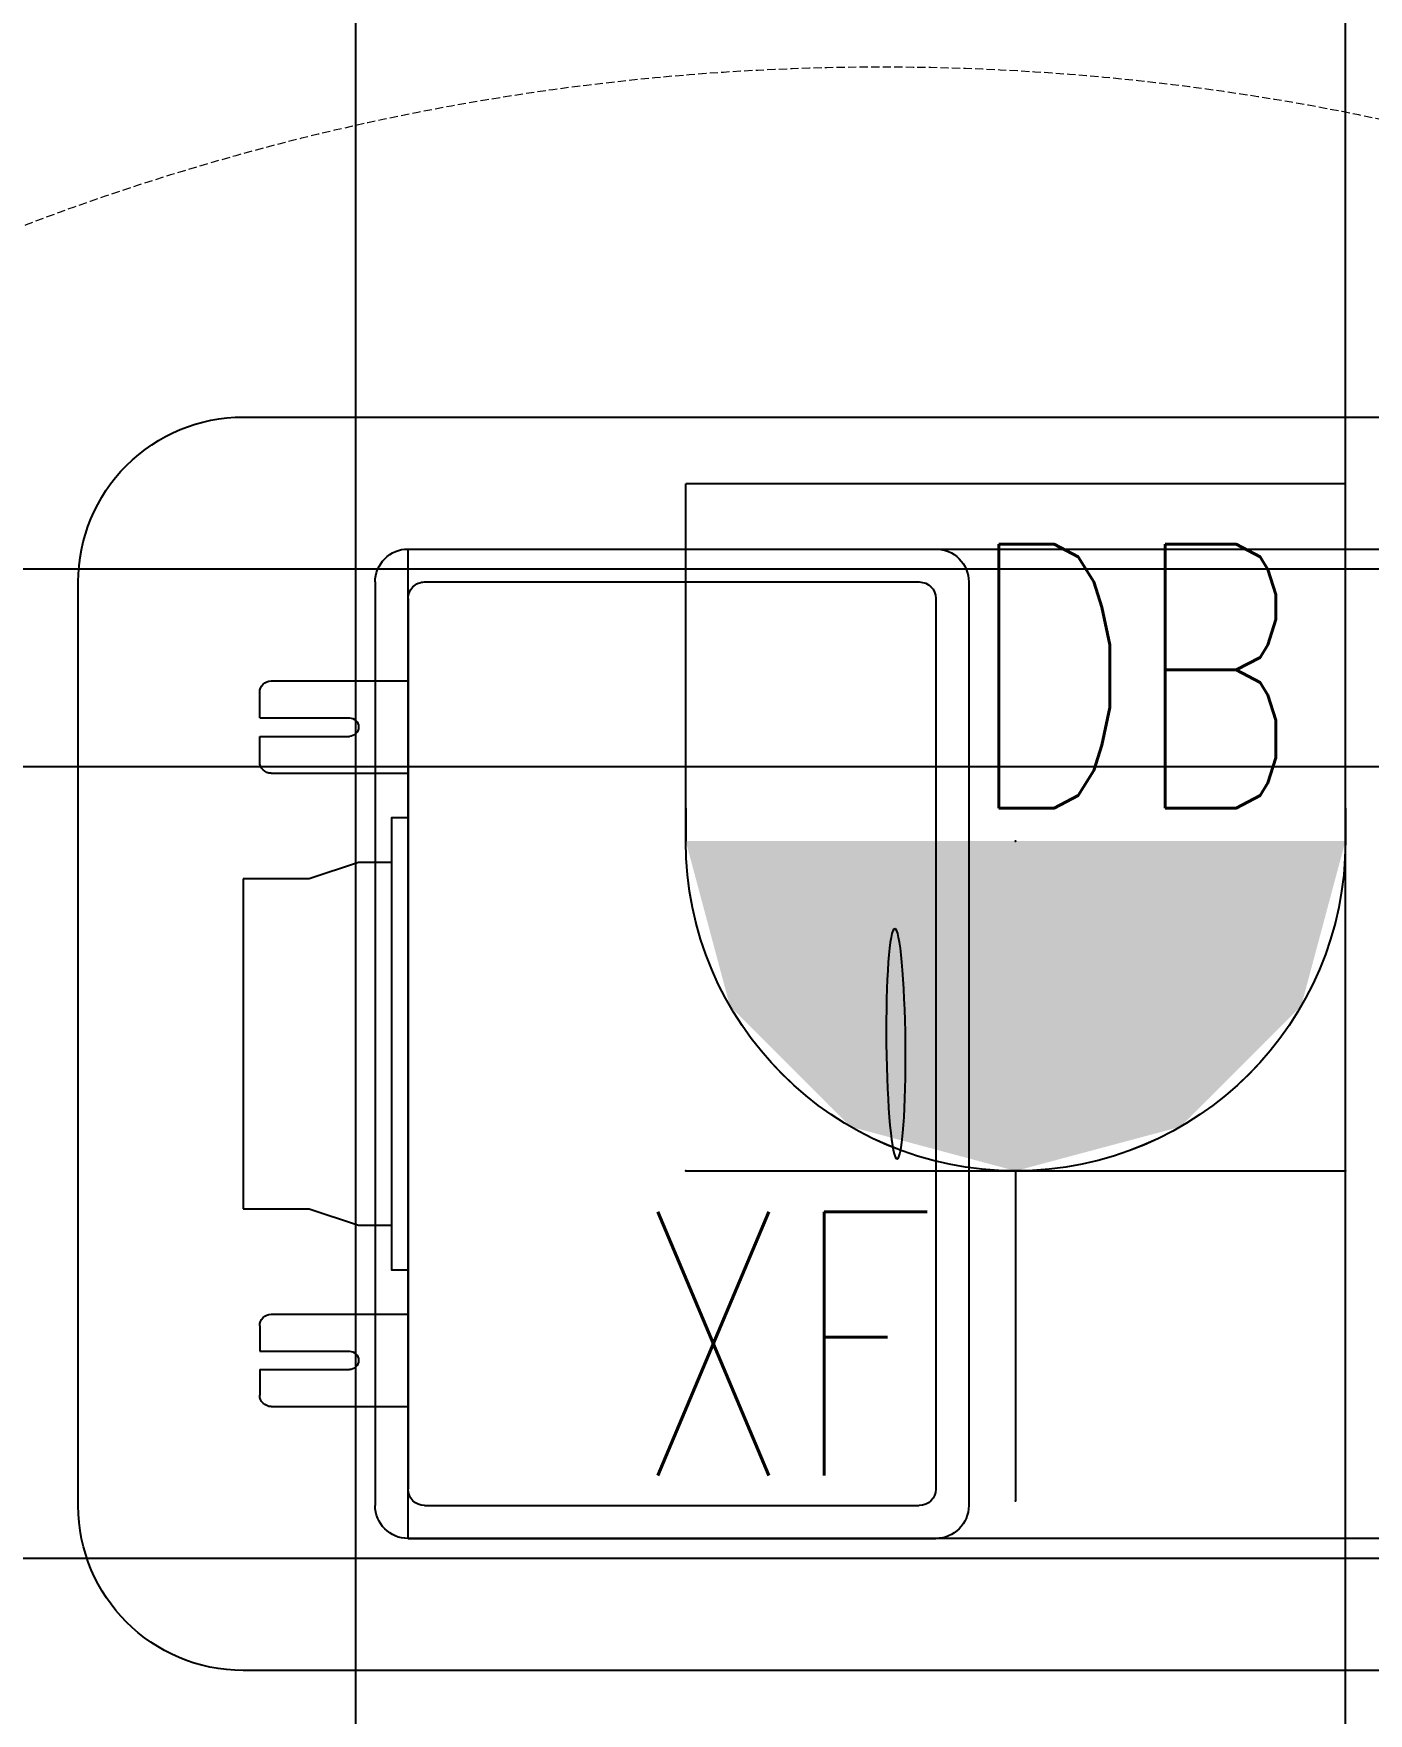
# Model space of a CAD drawing. Header units: inches. Extents: x -3985675 to 129953, y -250661 to -26082.
# Drawn here: x 93192 to 93597, y -35099 to -34590 of the extents above; entities that cross this region are included whole.
import ezdxf

# ---------------------------------------------------------------- set-up
doc = ezdxf.new("R2010")
doc.units = ezdxf.units.IN
doc.header["$LTSCALE"] = 10
doc.header["$MEASUREMENT"] = 0
doc.linetypes.add('DASH', pattern=[0.35, 0.25, -0.1])
doc.layers.get('0').update_dxf_attribs({"plot": 0})
for name, color, linetype in [('007地面', 47, 'Continuous'), ('007天花', 65, 'Continuous'), ('023图框', 4, 'Continuous'), ('EQUIP-插座', 6, 'Continuous'), ('LSW-風口', 7, 'Continuous')]:
    doc.layers.add(name, color=color, linetype=linetype)
doc.layers.add('S插座', color=6, linetype='Continuous', lineweight=15)
doc.layers.add('灯具线路控制', color=51, linetype='Continuous', lineweight=15)
doc.styles.get("Standard").update_dxf_attribs({"font": ''})
doc.styles.add('标注文字', font='romans.shx', dxfattribs={"width": 0.7, "bigfont": 'hztxt.shx'})
doc.styles.get('Standard').set_extended_font_data('SimSun')

# ---------------------------------------------------------------- blocks, each defined once
blk = doc.blocks.new('$equip$00001489')
at = {"color": 0}
for p, q in [((0, 0.5514), (0, 1.0514)), ((-0.5, 0.5514), (0.5, 0.5514)), ((-0.5, 0.0014), (-0.5, 0.0514)), ((0.5, 0.0014), (0.5, 0.0514))]:
    blk.add_line(p, q, dxfattribs=at)
blk.add_arc((0, 0.0514), 0.5, 0, 180, dxfattribs=at)
for p in [(0, 1.0514), (-0.5, 0.5514), (0.5, 0.5514), (0, 0.0514)]:
    blk.add_point(p)
for points in [[(0, 0.5514), (0, 0.5514), (-0.25, 0.4845), (0.25, 0.4845)], [(-0.25, 0.4845), (0.25, 0.4845), (-0.433, 0.3014), (0.433, 0.3014)], [(-0.433, 0.3014), (0.433, 0.3014), (-0.5, 0.0514), (0.5, 0.0514)]]:
    blk.add_solid(points, dxfattribs=at)
at = {"flags": 9}
blk.add_attdef('A', (0, 0), '', height=0.00002, dxfattribs=at)
blk = doc.blocks.new('插座1')
at = {"color": 0}
for p, q in [((-100, 210), (-100, 200)), ((100, 210), (100, 200)), ((100, 100), (-100, 100)), ((0, 100), (0, 0))]:
    blk.add_line(p, q, dxfattribs=at)
blk.add_arc((0, 200), 100, 180, 0, dxfattribs=at)
for p in [(0, 200), (-100, 100), (100, 100), (0, 0)]:
    blk.add_point(p)
for points in [[(86.6, 150), (-86.6, 150), (100, 200), (-100, 200)], [(50, 113.4), (-50, 113.4), (86.6, 150), (-86.6, 150)], [(0, 100), (0, 100), (50, 113.4), (-50, 113.4)]]:
    blk.add_solid(points, dxfattribs=at)
at = {"layer": 'EQUIP-插座'}
for p, q in [((-100, 200), (-100, 308.31)), ((-100, 308.31), (100, 308.31)), ((100, 200), (100, 308.31)), ((100, 200), (100, 308.31))]:
    blk.add_line(p, q, dxfattribs=at)
at = {"layer": 'EQUIP-插座', "xscale": 200, "yscale": 200, "zscale": 200, "rotation": 180}
blk.add_blockref('$equip$00001489', (0, 210.29), dxfattribs=at)
at = {"flags": 9}
blk.add_attdef('A', (0, 210.29), '', height=0.004, rotation=180, dxfattribs=at)
blk = doc.blocks.new('插座')
at = {"color": 0}
for p, q in [((40417.21, 59838.22), (40417.21, 59828.22)), ((40417.21, 59838.22), (40417.21, 59828.22)), ((40617.21, 59838.22), (40617.21, 59828.22)), ((40617.21, 59838.22), (40617.21, 59828.22)), ((40617.21, 59728.22), (40417.21, 59728.22)), ((40617.21, 59728.22), (40417.21, 59728.22)), ((40517.21, 59728.22), (40517.21, 59628.22)), ((40517.21, 59728.22), (40517.21, 59628.22))]:
    blk.add_line(p, q, dxfattribs=at)
blk.add_arc((40517.21, 59828.22), 100, 180, 0, dxfattribs=at)
blk.add_arc((40517.21, 59828.22), 100, 180, 0, dxfattribs=at)
for p in [(40517.21, 59828.22), (40517.21, 59828.22), (40417.21, 59728.22), (40417.21, 59728.22), (40617.21, 59728.22), (40617.21, 59728.22), (40517.21, 59628.22), (40517.21, 59628.22)]:
    blk.add_point(p)
for points in [[(40603.82, 59778.22), (40430.61, 59778.22), (40617.21, 59828.22), (40417.21, 59828.22)], [(40603.82, 59778.22), (40430.61, 59778.22), (40617.21, 59828.22), (40417.21, 59828.22)], [(40567.21, 59741.62), (40467.21, 59741.62), (40603.82, 59778.22), (40430.61, 59778.22)], [(40567.21, 59741.62), (40467.21, 59741.62), (40603.82, 59778.22), (40430.61, 59778.22)], [(40517.21, 59728.22), (40517.21, 59728.22), (40567.21, 59741.62), (40467.21, 59741.62)], [(40517.21, 59728.22), (40517.21, 59728.22), (40567.21, 59741.62), (40467.21, 59741.62)]]:
    blk.add_solid(points, dxfattribs=at)
at = {"layer": 'EQUIP-插座'}
for p, q in [((40417.21, 59828.22), (40417.21, 59936.53)), ((40417.21, 59936.53), (40617.21, 59936.53)), ((40617.21, 59828.22), (40617.21, 59936.53)), ((40617.21, 59828.22), (40617.21, 59936.53))]:
    blk.add_line(p, q, dxfattribs=at)
blk.add_blockref('插座1', (40517.21, 59628.22), dxfattribs=at)
at = {"layer": 'EQUIP-插座', "xscale": 200, "yscale": 200, "zscale": 200, "rotation": 180}
blk.add_blockref('$equip$00001489', (40517.21, 59838.51), dxfattribs=at)
at = {"flags": 9}
blk.add_attdef('A', (40517.21, 59838.51), '', height=0.004, rotation=180, dxfattribs=at)
blk.add_attdef('A', (40517.21, 59838.51), '', height=0.004, rotation=180, dxfattribs=at)
at = {"layer": '023图框', "color": 6, "style": '标注文字', "width": 0.7, "flags": 8}
for tag, p in [('USB', (40433.62, 59942.8)), ('0.35', (40417.21, 59838.22)), ('TV', (40526.18, 59635.87))]:
    blk.add_attdef(tag, p, '', height=80, dxfattribs=at)
blk = doc.blocks.new('2代除霾机连面盖')
for p, q in [((140, 50), (-140, 50)), ((-190, 0), (-190, -500)), ((190, -500), (190, 0)), ((-140, -40), (140, -40)), ((-150, -50), (-150, -210)), ((-135, -50), (135, -50)), ((150, -50), (150, -210)), ((-140, -55), (-140, -205)), ((140, -55), (140, -205)), ((-135, -210), (135, -210)), ((-140, -220), (140, -220))]:
    blk.add_line(p, q)
at = {"color": 3}
for p, q in [((-50, -20), (-50, 0)), ((-50, 0), (50, 0)), ((50, 0), (50, -20)), ((-98.8, -5), (-106.5, -5)), ((-98.8, -5), (-98.8, -32.2)), ((-93.2, -5), (-93.2, -32.2)), ((-85.5, -5), (-93.2, -5)), ((85.5, -5), (93.2, -5)), ((93.2, -5), (93.2, -32.2)), ((98.8, -5), (106.5, -5)), ((98.8, -5), (98.8, -32.2)), ((-110, -8.5), (-110, -50)), ((-82, -8.5), (-82, -50)), ((82, -8.5), (82, -50)), ((110, -8.5), (110, -50)), ((-55, -35), (-50, -20)), ((50, -20), (55, -35)), ((-55, -45), (-55, -35)), ((55, -35), (55, -45))]:
    blk.add_line(p, q, dxfattribs=at)
for points in [[(-68.5, -50), (-68.5, -45), (68.5, -45), (68.5, -50)], [(-150, -50), (-150, -450), (150, -450), (150, -50)]]:
    blk.add_lwpolyline(points, close=True, dxfattribs=at)
for centre, radius, start, end in [((-140, 0), 50, 90, 180), ((140, 0), 50, 0, 90), ((-140, -50), 10, 90, 180), ((140, -50), 10, 0, 90), ((-135, -55), 5, 90, 180), ((135, -55), 5, 0, 90), ((-135, -205), 5, 180, 270), ((135, -205), 5, 270, 0), ((-140, -210), 10, 180, 270), ((140, -210), 10, 270, 0)]:
    blk.add_arc(centre, radius, start, end)
for centre, radius, start, end in [((-106.5, -8.5), 3.5, 90, 180), ((-85.5, -8.5), 3.5, 0, 90), ((85.5, -8.5), 3.5, 90, 180), ((106.5, -8.5), 3.5, 0, 90), ((-96, -32.2), 2.8, 180, 0), ((96, -32.2), 2.8, 180, 0)]:
    blk.add_arc(centre, radius, start, end, dxfattribs=at)
blk.add_ellipse((0, -197.9), major_axis=(-34.97, 0.35), ratio=0.083397)
at = {"layer": 'LSW-風口', "color": 3}
for p, q in [((-82, -50), (-110, -50)), ((82, -50), (110, -50))]:
    blk.add_line(p, q, dxfattribs=at)

msp = doc.modelspace()

# ---------------------------------------------------------------- linework, layer by layer
at = {"layer": '007地面', "color": 251}
for p, q in [((93289.99, -35802.18), (93289.99, -34212.18)), ((95069.99, -34812.18), (92445, -34812.18))]:
    msp.add_line(p, q, dxfattribs=at)
at = {"layer": '007天花', "color": 251}
for p, q in [((93290, -35802.18), (93290, -34212.18)), ((93590, -35802.18), (93590, -34212.18)), ((95089.99, -34752.18), (92550, -34752.18)), ((95089.99, -35052.18), (92550, -35052.18))]:
    msp.add_line(p, q, dxfattribs=at)
at = {"layer": '灯具线路控制', "color": 3, "linetype": 'DASH'}
for points in [[(95219.99, -34182.18, 0.072232), (91820, -35007.18)], [(94040, -34902.18, 0.489943), (92890, -34862.18)]]:
    msp.add_lwpolyline(points, format="xyb", dxfattribs=at)

# ---------------------------------------------------------------- block references
at = {"layer": '007天花', "xscale": -1, "rotation": 90.00000000000007}
msp.add_blockref('2代除霾机连面盖', (93255.82, -34896.12), dxfattribs=at)
at = {"layer": 'S插座', "color": 6}
ref = msp.add_blockref('插座', (134007.21, -94662.9), dxfattribs=dict(at, xscale=-1))
ref.add_attrib('TV', 'XF', (93374.37, -35027.03), dxfattribs={"layer": '023图框', "color": 6, "height": 80, "style": '标注文字', "width": 0.7})
ref.add_attrib('0.35', 'DB', (93475.33, -34824.68), dxfattribs={"layer": '023图框', "color": 6, "height": 80, "style": '标注文字', "width": 0.7})

doc.saveas('drawing.dxf')
